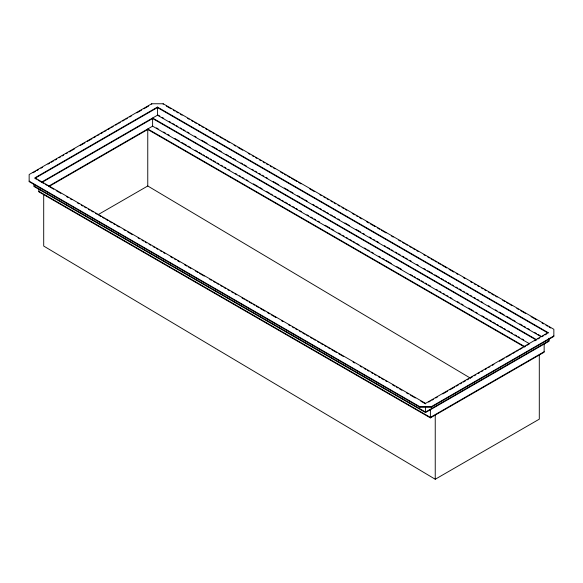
<?xml version="1.0" encoding="UTF-8"?>
<svg xmlns="http://www.w3.org/2000/svg" width="583" height="583" viewBox="0 0 583 583"><rect width="100%" height="100%" fill="white"/><g stroke="black" fill="none" stroke-linecap="round" stroke-linejoin="round"><path stroke-width="0.87" d="M151.726 103.759L29.15 174.528L29.15 181.656L419.811 407.196L431.274 407.196L553.85 336.427L553.85 329.3L163.189 103.759L151.726 103.759L151.726 104.27M33.078 172.765L35.439 171.409M37.006 170.498L38.58 169.595M40.934 168.232L42.508 167.321M48.01 164.151L49.577 163.24M51.151 162.336L53.505 160.974M55.079 160.063L56.653 159.159M59.007 157.796L60.581 156.893M62.155 155.982L63.722 155.078M66.083 153.715L67.65 152.804M69.224 151.901L74.726 148.723M80.221 145.546L84.936 142.828M87.297 141.465L92.012 138.747M93.579 137.836L95.94 136.473M97.507 135.569L99.081 134.658M100.655 133.755L103.009 132.392M104.583 131.488L106.157 130.577M107.724 129.674L110.085 128.311M111.652 127.4L113.226 126.496M115.58 125.134L117.154 124.23M118.728 123.319L120.295 122.415M122.656 121.053L124.223 120.142M125.797 119.238L127.371 118.327M129.725 116.972L131.299 116.061M136.801 112.883L141.509 110.165M143.87 108.802L148.585 106.084M548.115 332.609L157.461 107.068L34.885 177.837L425.539 403.378L548.115 332.609L548.115 333.119L157.461 107.578L34.885 178.347L36.459 179.258M41.167 182.355L157.461 115.215L541.031 336.668M42.085 182.333L152.608 118.524L536.178 339.976M48.353 186.349L152.608 126.161L529.087 343.518M49.307 186.312L147.761 129.47L524.241 346.827M98.141 214.631L147.761 185.984L147.761 128.96L525.028 346.776M428.687 402.073L430.254 401.17M431.828 400.259L433.395 399.355M435.756 397.992L437.33 397.089M442.825 393.911L447.54 391.186M449.901 389.83L454.616 387.105M456.183 386.201L458.544 384.838M460.111 383.927L461.685 383.024M463.259 382.113L465.613 380.757M467.187 379.846L468.754 378.943M470.328 378.032L472.689 376.669M474.256 375.765L475.83 374.854M478.184 373.499L479.758 372.588M481.332 371.684L482.899 370.773M485.26 369.411L486.827 368.507M488.401 367.596L489.975 366.692M492.329 365.33L493.903 364.426M499.405 361.249L504.113 358.523M506.474 357.168L511.189 354.442M512.756 353.538L515.117 352.176M516.691 351.265L518.258 350.361M519.832 349.45L522.186 348.095M523.76 347.184L525.334 346.28M526.901 345.369L529.262 344.006M534.757 340.836L536.331 339.925M537.905 339.022L539.472 338.111M541.833 336.748L543.407 335.844M544.974 334.934L546.548 334.03M29.15 181.145L419.811 406.694L431.274 406.694L553.85 335.925M548.997 340.756L425.539 412.035L34.003 185.984M34.003 184.286L34.003 186.494L425.539 412.545L548.997 341.266L548.997 338.213M544.15 351.702L430.392 417.384L38.85 191.326M38.85 188.783L38.85 191.836L430.392 417.894L544.15 352.212L544.15 344.065M43.703 194.467L43.703 246.062L435.239 479.241L539.297 419.162L539.297 355.011M166.344 106.084L171.067 108.817M173.428 110.18L175.002 111.091M176.583 111.994L178.158 112.905M180.519 114.268L182.093 115.179M187.609 118.364L189.184 119.275M191.545 120.637L193.119 121.548M194.693 122.459L196.274 123.363M198.635 124.733L200.209 125.637M201.784 126.547L203.358 127.458M205.719 128.821L207.3 129.732M208.874 130.643L211.235 132.006M212.81 132.917L214.384 133.82M215.965 134.731L218.326 136.094M219.9 137.005L222.261 138.368M223.836 139.279L225.41 140.19M226.991 141.101L229.352 142.463M234.075 145.189L235.649 146.1M238.017 147.463L242.739 150.195M248.256 153.38L249.83 154.284M252.191 155.654L253.765 156.557M255.339 157.468L256.921 158.379M259.282 159.742L260.856 160.653M263.217 162.016L264.791 162.927M266.373 163.838L267.947 164.749M270.308 166.111L271.882 167.022M273.456 167.926L275.03 168.837M280.547 172.021L282.908 173.384M284.482 174.295L286.056 175.206M287.638 176.117L289.999 177.48M291.573 178.391L297.09 181.568M298.664 182.479L301.025 183.842M309.69 188.848L314.412 191.574M319.929 194.758L321.503 195.669M323.864 197.032L325.438 197.943M327.019 198.847L328.593 199.758M330.955 201.12L332.529 202.031M334.103 202.942L335.677 203.853M338.045 205.216L339.619 206.127M341.981 207.49L343.555 208.401M345.129 209.312L346.703 210.215M352.219 213.4L354.581 214.763M356.155 215.674L357.736 216.584M359.31 217.495L361.671 218.858M366.394 221.584L368.762 222.954M370.336 223.857L375.058 226.59M377.427 227.953L379.788 229.316M381.362 230.227L386.084 232.952M391.601 236.137L393.175 237.048M398.692 240.232L400.266 241.136M402.627 242.506L404.201 243.41M405.775 244.321L407.349 245.232M409.718 246.594L411.292 247.505M412.866 248.416L415.227 249.779M416.801 250.69L418.383 251.601M423.892 254.778L425.466 255.689M427.835 257.052L429.409 257.963M430.983 258.874L433.344 260.237M434.918 261.148L436.492 262.059M438.073 262.969L440.435 264.332M442.009 265.243L446.731 267.969M449.099 269.331L453.822 272.064M456.183 273.427L457.757 274.338M463.274 277.515L464.848 278.426M470.364 281.611L471.939 282.522M474.3 283.885L475.874 284.796M477.448 285.706L479.029 286.61M481.39 287.98L482.964 288.884M484.539 289.795L486.113 290.706M488.481 292.068L490.055 292.979M491.629 293.89L493.99 295.253M495.565 296.164L497.139 297.068M502.655 300.252L505.016 301.615M506.591 302.526L508.165 303.437M509.746 304.348L512.107 305.711M516.83 308.436L518.404 309.347M520.772 310.71L525.494 313.443M531.011 316.627L536.52 319.805M542.037 322.989L543.611 323.9M545.972 325.263L547.546 326.174M549.128 327.085L550.702 327.996M158.248 115.157L159.822 116.068M162.183 117.431L163.765 118.342M169.274 121.526L170.848 122.437M172.43 123.348L174.791 124.711M176.365 125.622L177.939 126.533M180.307 127.896L181.881 128.807M183.456 129.71L185.03 130.621M187.398 131.991L188.972 132.895M194.489 136.079L196.063 136.99M201.58 140.175L207.089 143.36M212.606 146.544L217.335 149.27M218.909 150.181L221.27 151.544M226 154.276L228.361 155.639M229.935 156.55L231.517 157.461M233.091 158.365L235.452 159.735M240.968 162.919L242.543 163.823M244.117 164.734L246.478 166.104M251.994 169.281L253.569 170.192M255.15 171.103L256.724 172.014M259.085 173.377L260.659 174.288M262.241 175.199L263.815 176.11M266.176 177.472L267.75 178.383M273.267 181.568L278.783 184.745M284.293 187.93L289.022 190.663M290.596 191.574L292.965 192.937M297.687 195.662L300.056 197.032M301.63 197.936L303.204 198.847M304.778 199.758L307.139 201.12M312.656 204.305L314.23 205.216M315.811 206.127L318.172 207.49M319.746 208.401L321.32 209.312M323.689 210.674L325.263 211.585M326.837 212.496L328.411 213.407M330.78 214.77L332.354 215.681M333.928 216.584L335.502 217.495M337.87 218.858L339.444 219.769M344.954 222.954L349.683 225.687M355.987 229.323L360.717 232.049M363.078 233.419L364.652 234.33M369.382 237.055L371.743 238.418M373.317 239.329L374.891 240.24M376.472 241.151L378.833 242.513M384.35 245.698L385.924 246.609M387.498 247.52L389.859 248.883M391.441 249.794L393.015 250.697M395.376 252.067L396.95 252.971M398.532 253.882L400.106 254.793M402.467 256.156L404.041 257.067M405.622 257.978L407.196 258.888M409.558 260.251L411.132 261.162M416.648 264.347L418.222 265.258M423.739 268.442L425.313 269.346M427.674 270.716L432.404 273.442M434.765 274.804L439.495 277.537M441.069 278.448L443.437 279.811M445.011 280.722L446.585 281.633M448.159 282.536L450.521 283.906M452.102 284.81L453.676 285.721M456.037 287.084L457.611 287.995M459.193 288.906L461.554 290.268M463.128 291.179L464.702 292.09M466.283 293.001L468.645 294.364M470.219 295.275L471.793 296.186M474.161 297.549L475.735 298.46M477.309 299.37L478.883 300.274M481.252 301.644L482.826 302.555M488.335 305.732L489.917 306.643M495.426 309.828L497.007 310.739M499.369 312.102L504.098 314.835M506.459 316.197L511.182 318.923M512.763 319.834L515.124 321.197M519.854 323.929L522.215 325.292M523.789 326.203L525.363 327.114M527.732 328.477L529.306 329.388M534.822 332.572L536.396 333.483M537.971 334.387L540.332 335.757M536.178 339.466L152.608 118.014L152.608 126.161M156.55 127.925L158.124 128.836M163.641 132.02L165.215 132.931M167.576 134.294L169.15 135.205M174.667 138.382L179.396 141.115M181.758 142.478L186.487 145.211M188.061 146.114L190.422 147.484M195.152 150.21L197.513 151.573M199.087 152.484L201.456 153.854M203.03 154.757L204.604 155.668M206.178 156.579L208.546 157.942M210.12 158.853L211.695 159.764M213.269 160.675L215.637 162.038M217.211 162.948L218.785 163.859M221.146 165.222L222.721 166.133M224.302 167.044L225.876 167.948M228.237 169.318L229.811 170.221M235.328 173.406L236.902 174.317M239.27 175.68L240.845 176.591M242.419 177.502L243.993 178.413M246.361 179.775L247.935 180.686M253.445 183.871L258.174 186.596M259.748 187.507L262.117 188.87M266.839 191.603L269.208 192.966M270.782 193.877L272.356 194.788M274.717 196.15L276.298 197.061M277.872 197.972L280.234 199.335M281.808 200.246L283.382 201.157M284.963 202.061L287.324 203.431M288.898 204.334L290.472 205.245M292.841 206.608L294.415 207.519M295.989 208.43L297.563 209.341M299.932 210.703L301.506 211.614M307.022 214.799L308.596 215.71M310.958 217.073L312.532 217.984M314.113 218.895L315.687 219.798M318.048 221.168L319.622 222.079M325.139 225.257L329.869 227.989M331.443 228.9L333.804 230.263M338.534 232.989L340.895 234.359M342.469 235.27L344.043 236.173M346.411 237.543L347.985 238.447M349.56 239.358L351.928 240.721M353.502 241.632L355.076 242.543M356.65 243.454L359.011 244.816M364.528 248.001L366.102 248.912M367.684 249.823L369.258 250.734M371.619 252.096L373.193 253.007M378.71 256.192L380.284 257.096M382.652 258.466L384.226 259.369M385.8 260.28L391.317 263.465M396.826 266.65L401.556 269.382M410.221 274.382L412.589 275.744M414.163 276.655L415.737 277.566M417.311 278.477L419.673 279.84M421.254 280.751L423.615 282.114M425.189 283.025L426.763 283.936M428.345 284.847L430.706 286.209M436.222 289.394L437.797 290.305M439.371 291.209L440.945 292.119M443.313 293.482L444.887 294.393M446.461 295.304L448.035 296.215M450.404 297.578L451.978 298.489M457.487 301.673L459.069 302.584M461.43 303.947L463.004 304.858M468.521 308.043L473.25 310.768M475.611 312.131L477.185 313.042M481.915 315.775L484.276 317.137M485.85 318.048L487.424 318.959M489.006 319.863L491.367 321.233M492.941 322.137L495.302 323.507M496.884 324.418L498.458 325.321M500.032 326.232L502.393 327.595M503.974 328.506L505.548 329.417M507.91 330.78L509.484 331.691M511.065 332.601L512.639 333.512M515 334.875L516.574 335.786M518.149 336.697L519.73 337.608M522.091 338.971L523.665 339.882M38.033 180.162L40.395 181.532M41.969 182.435L43.543 183.346M45.124 184.257L47.485 185.62M49.059 186.531L53.782 189.256M56.15 190.619L60.872 193.352M66.389 196.537L67.963 197.44M70.324 198.81L71.898 199.714M77.415 202.899L78.989 203.81M81.35 205.172L82.924 206.083M84.499 206.994L86.08 207.905M88.441 209.268L90.015 210.179M91.589 211.082L93.163 211.993M95.532 213.356L97.106 214.267M98.68 215.178L101.041 216.541M102.615 217.452L104.189 218.363M105.771 219.274L108.132 220.636M109.706 221.547L112.067 222.91M113.641 223.821L115.223 224.725M116.797 225.636L119.158 226.998M123.88 229.731L125.462 230.642M127.823 232.005L132.545 234.73M138.062 237.915L139.636 238.826M141.997 240.189L143.571 241.1M145.145 242.011L146.727 242.914M149.088 244.277L150.662 245.188M153.023 246.551L154.597 247.462M156.178 248.373L157.753 249.284M160.114 250.646L161.688 251.557M163.262 252.468L164.836 253.372M170.353 256.556L172.714 257.919M174.288 258.83L175.869 259.741M177.443 260.652L179.804 262.015M184.527 264.74L186.895 266.11M188.469 267.014L190.83 268.384M195.553 271.11L197.921 272.472M199.495 273.383L204.218 276.109M209.734 279.293L211.308 280.204M213.669 281.567L215.244 282.478M216.825 283.389L218.399 284.3M220.76 285.663L222.334 286.574M223.908 287.477L225.483 288.388M227.851 289.751L229.425 290.662M231.786 292.025L233.36 292.936M234.934 293.847L236.516 294.758M242.025 297.935L244.386 299.305M245.96 300.209L247.542 301.12M249.116 302.03L251.477 303.393M253.051 304.304L254.625 305.215M256.199 306.126L258.568 307.489M260.142 308.4L264.864 311.125M267.233 312.488L269.594 313.851M271.168 314.762L275.89 317.495M281.407 320.672L282.981 321.583M288.498 324.767L290.072 325.678M292.433 327.041L294.007 327.952M295.581 328.863L297.162 329.767M299.524 331.137L301.098 332.04M302.672 332.951L305.033 334.314M306.607 335.225L308.188 336.136M310.55 337.499L312.124 338.41M313.698 339.321L315.272 340.232M317.64 341.594L319.214 342.505M320.788 343.409L323.15 344.779M324.724 345.683L326.298 346.594M327.879 347.504L330.24 348.867M331.814 349.778L336.537 352.504M338.905 353.866L343.627 356.599M353.079 362.058L354.653 362.961M360.17 366.146L361.744 367.057M364.105 368.42L365.679 369.331M367.261 370.241L368.835 371.152M371.196 372.515L372.77 373.426M374.344 374.33L375.918 375.241M378.287 376.603L379.861 377.514M381.435 378.425L383.796 379.788M385.37 380.699L386.944 381.61M392.461 384.795L394.822 386.157M396.396 387.068L397.978 387.972M399.552 388.883L401.913 390.246M406.635 392.978L408.217 393.889M410.578 395.252L415.3 397.978M420.817 401.162L425.539 403.888L425.539 403.378M147.761 185.984L470.445 378.17M435.239 415.089L435.239 479.241M431.274 406.694L431.274 407.196M430.392 409.747L430.392 417.894M425.539 406.941L425.539 412.545M419.811 406.694L419.811 407.196M163.189 103.759L163.189 104.27M157.461 107.068L157.461 115.215"/></g></svg>
